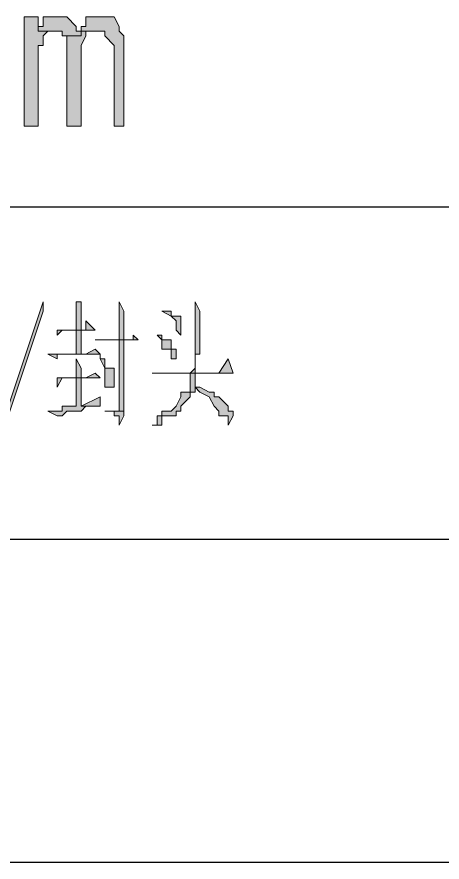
# Model space of a CAD drawing. Header units: millimetres. Extents: x 20 to 821, y 1 to 1134.
# Drawn here: x 723.51 to 739.62, y 1059.8 to 1091.84 of the extents above; entities that cross this region are included whole.
import ezdxf

# ---------------------------------------------------------------- set-up
doc = ezdxf.new("R2010")
doc.units = ezdxf.units.MM
doc.layers.add('1', color=7, linetype='Continuous')

msp = doc.modelspace()

# ---------------------------------------------------------------- hatches: boundary and pattern name
h = msp.add_hatch(color=0)
h.dxf.hatch_style = 2
h.paths.add_polyline_path([(724.32, 1091.841732), (723.78, 1091.841732), (723.78, 1087.701732), (724.32, 1087.701732), (724.32, 1089.861732), (724.32, 1090.761732), (724.5, 1090.761732), (724.5, 1091.121732), (724.68, 1091.301732), (724.32, 1091.301732)])
h = msp.add_hatch(color=0)
h.dxf.hatch_style = 2
h.paths.add_polyline_path([(725.04, 1091.841732), (724.5, 1091.841732), (724.5, 1091.481732), (724.32, 1091.481732), (724.32, 1091.301732), (725.22, 1091.301732), (725.22, 1091.121732), (725.94, 1091.121732), (725.94, 1091.301732), (725.76, 1091.301732), (725.76, 1091.481732), (725.4, 1091.841732)])
h = msp.add_hatch(color=0)
h.dxf.hatch_style = 2
h.paths.add_polyline_path([(726.66, 1091.841732), (726.12, 1091.841732), (726.12, 1091.481732), (725.94, 1091.481732), (725.94, 1091.301732), (726.84, 1091.301732), (726.84, 1091.121732), (727.2, 1090.761732), (727.2, 1087.701732), (727.56, 1087.701732), (727.56, 1091.121732), (727.38, 1091.301732), (727.38, 1091.481732), (727.2, 1091.841732)])
h = msp.add_hatch(color=0)
h.dxf.hatch_style = 2
h.paths.add_polyline_path([(724.32, 1091.301732), (725.04, 1091.301732)])
h = msp.add_hatch(color=0)
h.dxf.hatch_style = 2
h.paths.add_polyline_path([(725.94, 1091.301732), (725.94, 1091.121732), (725.22, 1091.121732), (725.4, 1091.121732), (725.4, 1090.761732), (725.4, 1087.701732), (725.94, 1087.701732), (725.94, 1090.761732), (726.12, 1091.121732), (726.12, 1091.301732), (726.48, 1091.301732), (726.66, 1091.301732)])
h = msp.add_hatch(color=0)
h.dxf.hatch_style = 2
h.paths.add_polyline_path([(723.06, 1076.361732), (723.06, 1076.721732), (724.5, 1081.041732), (724.5, 1080.681732)])
h = msp.add_hatch(color=0)
h.dxf.hatch_style = 2
h.paths.add_polyline_path([(725.76, 1079.961732), (725.94, 1079.961732), (725.94, 1081.041732), (725.76, 1081.041732)])
h = msp.add_hatch(color=0)
h.dxf.hatch_style = 2
h.paths.add_polyline_path([(727.38, 1081.041732), (727.38, 1079.601732), (727.56, 1079.601732), (727.56, 1080.681732)])
h = msp.add_hatch(color=0)
h.dxf.hatch_style = 2
h.paths.add_polyline_path([(730.26, 1081.041732), (730.26, 1078.521732), (730.08, 1078.341732), (730.26, 1078.341732), (730.26, 1079.061732), (730.44, 1079.061732), (730.44, 1080.681732)])
h = msp.add_hatch(color=0)
h.dxf.hatch_style = 2
h.paths.add_polyline_path([(729.36, 1080.681732), (729, 1080.681732), (729.36, 1080.501732), (729.54, 1080.321732), (729.54, 1079.961732), (729.72, 1079.781732), (729.72, 1080.501732), (729.54, 1080.501732), (729.36, 1080.501732)])
h = msp.add_hatch(color=0)
h.dxf.hatch_style = 2
h.paths.add_polyline_path([(726.12, 1080.321732), (726.12, 1079.961732), (725.94, 1079.961732), (725.04, 1079.961732), (725.04, 1079.781732), (725.22, 1079.961732), (726.48, 1079.961732)])
h = msp.add_hatch(color=0)
h.dxf.hatch_style = 2
h.paths.add_polyline_path([(725.76, 1079.061732), (725.94, 1079.061732), (725.94, 1079.961732), (725.76, 1079.961732)])
h = msp.add_hatch(color=0)
h.dxf.hatch_style = 2
h.paths.add_polyline_path([(727.92, 1079.781732), (727.92, 1079.601732), (727.56, 1079.601732), (726.48, 1079.601732), (726.66, 1079.601732), (728.1, 1079.601732)])
h = msp.add_hatch(color=0)
h.dxf.hatch_style = 2
h.paths.add_polyline_path([(728.82, 1079.781732), (729, 1079.601732), (729, 1079.241732), (729.36, 1079.241732), (729.36, 1078.881732), (729.54, 1078.881732), (729.54, 1079.241732), (729.36, 1079.241732), (729.36, 1079.601732), (729, 1079.601732), (729, 1079.781732)])
h = msp.add_hatch(color=0)
h.dxf.hatch_style = 2
h.paths.add_polyline_path([(727.56, 1079.601732), (727.38, 1079.601732), (727.38, 1077.081732), (727.38, 1076.901732), (727.56, 1076.901732)])
h = msp.add_hatch(color=0)
h.dxf.hatch_style = 2
h.paths.add_polyline_path([(726.48, 1079.241732), (726.12, 1079.061732), (724.68, 1079.061732), (725.22, 1079.061732), (726.66, 1079.061732)])
h = msp.add_hatch(color=0)
h.dxf.hatch_style = 2
h.paths.add_polyline_path([(724.68, 1079.061732), (725.04, 1078.881732), (725.04, 1079.061732), (725.22, 1079.061732)])
h = msp.add_hatch(color=0)
h.dxf.hatch_style = 2
h.paths.add_polyline_path([(725.76, 1078.881732), (725.76, 1078.161732), (725.94, 1078.161732), (725.94, 1078.521732)])
h = msp.add_hatch(color=0)
h.dxf.hatch_style = 2
h.paths.add_polyline_path([(726.66, 1079.061732), (726.66, 1078.881732), (726.84, 1078.521732), (726.84, 1077.801732), (727.2, 1077.801732), (727.2, 1078.521732), (726.84, 1078.521732), (726.84, 1078.881732), (726.66, 1078.881732)])
h = msp.add_hatch(color=0)
h.dxf.hatch_style = 2
h.paths.add_polyline_path([(731.52, 1078.881732), (731.16, 1078.341732), (728.64, 1078.341732), (728.82, 1078.341732), (731.7, 1078.341732)])
h = msp.add_hatch(color=0)
h.dxf.hatch_style = 2
h.paths.add_polyline_path([(725.94, 1078.161732), (725.76, 1078.161732), (725.76, 1077.081732), (725.22, 1077.081732), (725.22, 1076.901732), (724.68, 1076.901732), (725.04, 1076.721732), (725.22, 1076.721732), (725.4, 1076.901732), (725.94, 1076.901732), (726.12, 1077.081732), (726.48, 1077.081732), (725.94, 1077.081732)])
h = msp.add_hatch(color=0)
h.dxf.hatch_style = 2
h.paths.add_polyline_path([(726.48, 1078.341732), (726.12, 1078.161732), (725.04, 1078.161732), (725.04, 1077.801732), (725.22, 1078.161732), (726.66, 1078.161732)])
h = msp.add_hatch(color=0)
h.dxf.hatch_style = 2
h.paths.add_polyline_path([(730.26, 1078.341732), (730.08, 1078.341732), (730.08, 1078.161732), (730.08, 1077.621732), (729.72, 1077.621732), (729.72, 1077.441732), (729.54, 1077.081732), (729.36, 1076.901732), (729, 1076.901732), (729, 1076.721732), (728.82, 1076.721732), (728.82, 1076.361732), (728.64, 1076.361732), (729, 1076.361732), (729, 1076.721732), (729.54, 1076.721732), (729.54, 1076.901732), (729.72, 1076.901732), (729.72, 1077.081732), (730.08, 1077.441732), (730.08, 1077.621732), (730.26, 1077.621732), (730.26, 1077.801732), (730.44, 1077.801732), (730.26, 1077.801732), (730.26, 1078.161732)])
h = msp.add_hatch(color=0)
h.dxf.hatch_style = 2
h.paths.add_polyline_path([(730.44, 1077.801732), (730.26, 1077.801732), (730.44, 1077.621732), (730.8, 1077.441732), (730.98, 1077.081732), (731.16, 1076.901732), (731.16, 1076.721732), (731.52, 1076.721732), (731.52, 1076.361732), (731.7, 1076.721732), (731.7, 1076.901732), (731.52, 1076.901732), (731.52, 1077.081732), (731.16, 1077.441732), (730.98, 1077.441732), (730.98, 1077.621732), (730.8, 1077.621732)])
h = msp.add_hatch(color=0)
h.dxf.hatch_style = 2
h.paths.add_polyline_path([(726.66, 1077.441732), (725.94, 1077.081732), (726.66, 1077.081732)])
h = msp.add_hatch(color=0)
h.dxf.hatch_style = 2
h.paths.add_polyline_path([(726.84, 1076.901732), (727.2, 1076.901732), (727.2, 1076.721732), (727.38, 1076.721732), (727.38, 1076.361732), (727.56, 1076.721732), (727.56, 1076.901732), (727.38, 1076.901732)])

# ---------------------------------------------------------------- linework, layer by layer
at = {"layer": '1', "color": 0, "lineweight": 5}
for points in [[(724.32, 1091.841732), (723.78, 1091.841732), (723.78, 1087.701732), (724.32, 1087.701732), (724.32, 1089.861732), (724.32, 1090.761732), (724.5, 1090.761732), (724.5, 1091.121732), (724.68, 1091.301732), (724.32, 1091.301732), (724.32, 1091.841732)], [(725.04, 1091.841732), (724.5, 1091.841732), (724.5, 1091.481732), (724.32, 1091.481732), (724.32, 1091.301732), (725.22, 1091.301732), (725.22, 1091.121732), (725.94, 1091.121732), (725.94, 1091.301732), (725.76, 1091.301732), (725.76, 1091.481732), (725.4, 1091.841732), (725.04, 1091.841732)], [(726.66, 1091.841732), (726.12, 1091.841732), (726.12, 1091.481732), (725.94, 1091.481732), (725.94, 1091.301732), (726.84, 1091.301732), (726.84, 1091.121732), (727.2, 1090.761732), (727.2, 1087.701732), (727.56, 1087.701732), (727.56, 1091.121732), (727.38, 1091.301732), (727.38, 1091.481732), (727.2, 1091.841732), (726.66, 1091.841732)], [(724.32, 1091.301732), (725.04, 1091.301732), (724.32, 1091.301732)], [(725.94, 1091.301732), (725.94, 1091.121732), (725.22, 1091.121732), (725.4, 1091.121732), (725.4, 1090.761732), (725.4, 1087.701732), (725.94, 1087.701732), (725.94, 1090.761732), (726.12, 1091.121732), (726.12, 1091.301732), (726.48, 1091.301732), (726.66, 1091.301732), (725.94, 1091.301732)], [(723.06, 1076.361732), (723.06, 1076.721732), (724.5, 1081.041732), (724.5, 1080.681732), (723.06, 1076.361732)], [(725.76, 1079.961732), (725.94, 1079.961732), (725.94, 1081.041732), (725.76, 1081.041732), (725.76, 1079.961732)], [(727.38, 1081.041732), (727.38, 1079.601732), (727.56, 1079.601732), (727.56, 1080.681732), (727.38, 1081.041732)], [(730.26, 1081.041732), (730.26, 1078.521732), (730.08, 1078.341732), (730.26, 1078.341732), (730.26, 1079.061732), (730.44, 1079.061732), (730.44, 1080.681732), (730.26, 1081.041732)], [(729.36, 1080.681732), (729, 1080.681732), (729.36, 1080.501732), (729.54, 1080.321732), (729.54, 1079.961732), (729.72, 1079.781732), (729.72, 1080.501732), (729.54, 1080.501732), (729.54, 1080.501732), (729.36, 1080.501732), (729.36, 1080.681732)], [(726.12, 1080.321732), (726.12, 1079.961732), (725.94, 1079.961732), (725.04, 1079.961732), (725.04, 1079.781732), (725.22, 1079.961732), (726.48, 1079.961732), (726.12, 1080.321732)], [(725.76, 1079.061732), (725.94, 1079.061732), (725.94, 1079.961732), (725.76, 1079.961732), (725.76, 1079.061732)], [(727.92, 1079.781732), (727.92, 1079.601732), (727.56, 1079.601732), (726.48, 1079.601732), (726.66, 1079.601732), (728.1, 1079.601732), (727.92, 1079.781732)], [(728.82, 1079.781732), (729, 1079.601732), (729, 1079.241732), (729.36, 1079.241732), (729.36, 1078.881732), (729.54, 1078.881732), (729.54, 1079.241732), (729.36, 1079.241732), (729.36, 1079.601732), (729.36, 1079.601732), (729, 1079.601732), (729, 1079.781732), (728.82, 1079.781732)], [(727.56, 1079.601732), (727.38, 1079.601732), (727.38, 1077.081732), (727.38, 1076.901732), (727.56, 1076.901732), (727.56, 1079.601732)], [(726.48, 1079.241732), (726.12, 1079.061732), (724.68, 1079.061732), (725.22, 1079.061732), (726.66, 1079.061732), (726.48, 1079.241732)], [(724.68, 1079.061732), (725.04, 1078.881732), (725.04, 1079.061732), (725.22, 1079.061732), (724.68, 1079.061732)], [(725.76, 1078.881732), (725.76, 1078.161732), (725.94, 1078.161732), (725.94, 1078.521732), (725.76, 1078.881732)], [(726.66, 1079.061732), (726.66, 1078.881732), (726.84, 1078.521732), (726.84, 1077.801732), (727.2, 1077.801732), (727.2, 1078.521732), (726.84, 1078.521732), (726.84, 1078.881732), (726.66, 1078.881732), (726.66, 1079.061732)], [(731.52, 1078.881732), (731.16, 1078.341732), (728.64, 1078.341732), (728.82, 1078.341732), (731.7, 1078.341732), (731.52, 1078.881732)], [(725.94, 1078.161732), (725.76, 1078.161732), (725.76, 1077.081732), (725.22, 1077.081732), (725.22, 1076.901732), (724.68, 1076.901732), (725.04, 1076.721732), (725.22, 1076.721732), (725.4, 1076.901732), (725.4, 1076.901732), (725.94, 1076.901732), (726.12, 1077.081732), (726.48, 1077.081732), (725.94, 1077.081732), (725.94, 1078.161732)], [(726.48, 1078.341732), (726.12, 1078.161732), (725.04, 1078.161732), (725.04, 1077.801732), (725.22, 1078.161732), (726.66, 1078.161732), (726.48, 1078.341732)], [(730.26, 1078.341732), (730.08, 1078.341732), (730.08, 1078.161732), (730.08, 1077.621732), (729.72, 1077.621732), (729.72, 1077.441732), (729.54, 1077.081732), (729.36, 1076.901732), (729, 1076.901732), (729, 1076.721732), (728.82, 1076.721732), (728.82, 1076.721732), (728.82, 1076.361732), (728.64, 1076.361732), (729, 1076.361732), (729, 1076.721732), (729.54, 1076.721732), (729.54, 1076.901732), (729.72, 1076.901732), (729.72, 1077.081732), (730.08, 1077.441732), (730.08, 1077.621732), (730.26, 1077.621732), (730.26, 1077.801732), (730.44, 1077.801732), (730.26, 1077.801732), (730.26, 1078.161732), (730.26, 1078.341732)], [(730.44, 1077.801732), (730.26, 1077.801732), (730.44, 1077.621732), (730.8, 1077.441732), (730.98, 1077.081732), (731.16, 1076.901732), (731.16, 1076.721732), (731.52, 1076.721732), (731.52, 1076.361732), (731.7, 1076.721732), (731.7, 1076.721732), (731.7, 1076.901732), (731.52, 1076.901732), (731.52, 1077.081732), (731.16, 1077.441732), (730.98, 1077.441732), (730.98, 1077.621732), (730.8, 1077.621732), (730.44, 1077.801732)], [(726.66, 1077.441732), (725.94, 1077.081732), (726.66, 1077.081732), (726.66, 1077.441732)], [(726.84, 1076.901732), (727.2, 1076.901732), (727.2, 1076.721732), (727.38, 1076.721732), (727.38, 1076.361732), (727.56, 1076.721732), (727.56, 1076.901732), (727.38, 1076.901732), (726.84, 1076.901732)]]:
    msp.add_lwpolyline(points, dxfattribs=at)
at = {"layer": '1', "color": 0, "lineweight": 25}
for points in [[(557.64, 1084.641732), (821.16, 1084.641732)], [(557.64, 1072.041732), (821.16, 1072.041732)], [(557.64, 1059.801732), (821.16, 1059.801732)], [(557.64, 1059.801732), (774.72, 1059.801732)]]:
    msp.add_lwpolyline(points, dxfattribs=at)

doc.saveas('drawing.dxf')
